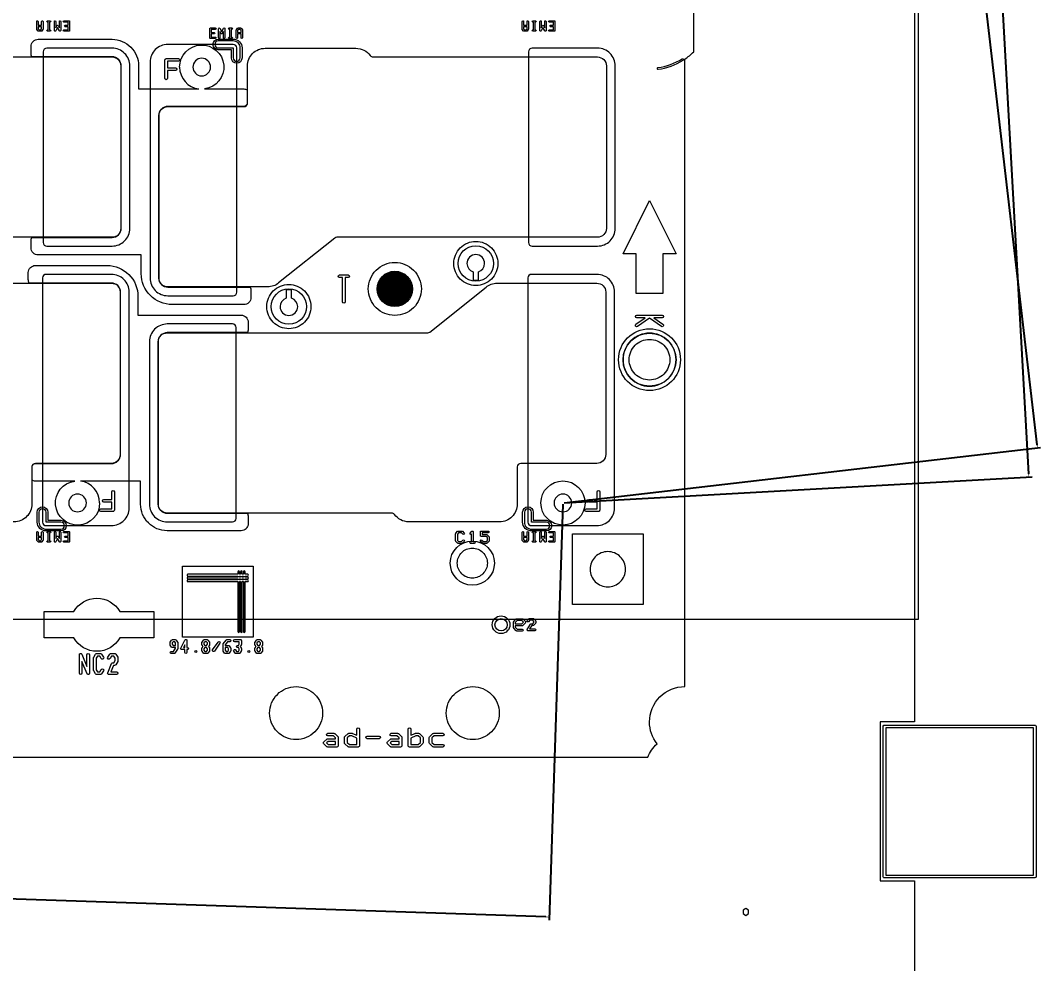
# Model space of a CAD drawing. Extents: x 2541 to 3941, y 2348 to 3338.
# Drawn here: x 2926.9 to 2984.6, y 2708.3 to 2761.7 of the extents above; entities that cross this region are included whole.
import ezdxf

# ---------------------------------------------------------------- set-up
doc = ezdxf.new("R2010")
doc.units = 0
doc.layers.get('0').update_dxf_attribs({"lineweight": 0})
doc.layers.get('Defpoints').update_dxf_attribs({"lineweight": 0})
doc.layers.add('EMI-T', color=6, linetype='Continuous', lineweight=0)
doc.layers.add('尺寸線', color=3, linetype='Continuous', lineweight=0)
doc.layers.add('t_layer0', color=1, linetype='Continuous')
doc.styles.get("Standard").update_dxf_attribs({"font": 'simplex.shx', "height": 2.7})
doc.dimstyles.get("Standard").update_dxf_attribs({"dimtxt": 6, "dimasz": 0.18, "dimexe": 0.18, "dimexo": 0.0625, "dimgap": 0.09, "dimtad": 0, "dimtih": 1, "dimtoh": 1, "dimdec": 4, "dimzin": 0, "dimdsep": 46, "dimtxsty": 'Standard', "dimcen": 0.09, "dimadec": 0, "dimazin": 0, "dimtfac": 1, "dimtdec": 4, "dimtofl": 0, "dimtmove": 0, "dimatfit": 3, "dimfxl": 0, "dimtolj": 1, "dimtzin": 0, "dimarcsym": 0})

# ---------------------------------------------------------------- blocks, each defined once
blk = doc.blocks.new('PAD_R1')
at = {"const_width": 0.5}
blk.add_lwpolyline([(0.25, 0, 1), (-0.25, 0, 1)], format="xyb", close=True, dxfattribs=at)
blk = doc.blocks.new('*D30')
at = {"layer": 'Defpoints', "color": 0, "linetype": 'Continuous'}
for p in [(2712.612, 2742.594), (2957.619, 2734.405), (2956.836, 2710.973)]:
    blk.add_point(p, dxfattribs=at)
at = {"layer": '尺寸線', "color": 0, "linetype": 'Continuous', "lineweight": -2}
for p, q in [((2712.609, 2742.531), (2711.822, 2718.982)), ((2957.617, 2734.343), (2956.83, 2710.793)), ((2712.008, 2719.156), (2825.242, 2715.371)), ((2956.656, 2710.979), (2843.422, 2714.764))]:
    blk.add_line(p, q, dxfattribs=at)
at = {"layer": '尺寸線', "color": 0, "linetype": 'Continuous'}
for points in [[(2712.009, 2719.186), (2712.007, 2719.126), (2711.828, 2719.162)], [(2956.655, 2710.949), (2956.657, 2711.009), (2956.836, 2710.973)]]:
    blk.add_solid(points, dxfattribs=at)
at = {"layer": '尺寸線', "color": 0, "linetype": 'Continuous', "insert": (2834.332, 2715.067), "char_height": 2.7, "attachment_point": 5}
blk.add_mtext('\\A1;245.1443', dxfattribs=at)
blk = doc.blocks.new('*D33')
at = {"layer": 'Defpoints', "color": 0, "linetype": 'Continuous'}
for p in [(2937.174, 2910.624), (2984.47, 2737.52), (2957.619, 2734.405)]:
    blk.add_point(p, dxfattribs=at)
at = {"layer": '尺寸線', "color": 0, "linetype": 'Continuous', "lineweight": -2}
for p, q in [((2937.236, 2910.631), (2964.204, 2913.76)), ((2964.046, 2913.56), (2974.08, 2827.07)), ((2984.449, 2737.699), (2974.414, 2824.19)), ((2957.681, 2734.412), (2984.649, 2737.541))]:
    blk.add_line(p, q, dxfattribs=at)
at = {"layer": '尺寸線', "color": 0, "linetype": 'Continuous'}
for points in [[(2964.076, 2913.564), (2964.016, 2913.557), (2964.025, 2913.739)], [(2984.419, 2737.696), (2984.479, 2737.703), (2984.47, 2737.52)]]:
    blk.add_solid(points, dxfattribs=at)
at = {"layer": '尺寸線', "color": 0, "linetype": 'Continuous', "insert": (2974.247, 2825.63), "char_height": 2.7, "attachment_point": 5}
blk.add_mtext('\\A1;177.4007', dxfattribs=at)
blk = doc.blocks.new('*D36')
at = {"layer": 'Defpoints', "color": 0, "linetype": 'Continuous'}
for p in [(2937.174, 3100.624), (2983.985, 2735.877), (2957.619, 2734.405)]:
    blk.add_point(p, dxfattribs=at)
at = {"layer": '尺寸線', "color": 0, "linetype": 'Continuous', "lineweight": -2}
for p, q in [((2937.237, 3100.627), (2963.72, 3102.106)), ((2963.55, 3101.916), (2973.682, 2920.426)), ((2983.975, 2736.057), (2973.843, 2917.546)), ((2957.681, 2734.409), (2984.164, 2735.887))]:
    blk.add_line(p, q, dxfattribs=at)
at = {"layer": '尺寸線', "color": 0, "linetype": 'Continuous'}
for points in [[(2963.58, 3101.918), (2963.52, 3101.914), (2963.54, 3102.096)], [(2983.945, 2736.055), (2984.005, 2736.059), (2983.985, 2735.877)]]:
    blk.add_solid(points, dxfattribs=at)
at = {"layer": '尺寸線', "color": 0, "linetype": 'Continuous', "insert": (2973.762, 2918.986), "char_height": 2.7, "attachment_point": 5}
blk.add_mtext('\\A1;366.7889', dxfattribs=at)

msp = doc.modelspace()

# ---------------------------------------------------------------- linework, layer by layer
for p, q in [((2928.51814, 2761.10094), (2928.44861, 2761.10094)), ((2955.98814, 2761.10094), (2955.91861, 2761.10094)), ((2938.8053, 2760.6917), (2938.73577, 2760.6917)), ((2961.01672, 2748.5146), (2962.51672, 2751.5146)), ((2962.51672, 2751.5146), (2964.01672, 2748.5146)), ((2961.74866, 2744.51867), (2962.27059, 2744.87862)), ((2928.51814, 2732.19094), (2928.44861, 2732.19094)), ((2955.98814, 2732.19094), (2955.91861, 2732.19094)), ((2936.22009, 2726.37432), (2936.14133, 2726.22556))]:
    msp.add_line(p, q)
at = {"linetype": 'Continuous'}
for points in [[(2977.51672, 3115.0146), (2977.51672, 2912.7146), (2978.51672, 2912.7146, -1), (2978.51672, 2912.3146), (2977.51672, 2912.3146), (2977.51672, 2722.0146), (2975.56672, 2722.0146), (2975.56672, 2713.0146), (2977.51672, 2713.0146), (2977.51672, 2697.7146), (2978.51672, 2697.7146, -1), (2978.51672, 2697.3146), (2977.51672, 2697.3146), (2977.51672, 2671.0146), (2964.51672, 2671.0146)], [(2710.51672, 2769.52127), (2710.51672, 2724.0146, -0.414214), (2712.51672, 2722.0146, -0.169418), (2712.08276, 2720.7706, -0.117594), (2712.62077, 2720.0146), (2834.01672, 2720.0146), (2834.01672, 2727.4146), (2841.01672, 2727.4146), (2841.01672, 2720.0146), (2962.41267, 2720.0146, -0.117594), (2962.95069, 2720.7706, -0.169419), (2962.51672, 2722.0146, -0.414214), (2964.51672, 2724.0146), (2964.51672, 2759.52729, 0.044792), (2965.01672, 2759.93118), (2965.01672, 2764.98695, -0.207733), (2964.97961, 2765.00139, 0.10603), (2963.74324, 2765.79265, -1), (2963.77828, 2765.88631, -0.057817), (2964.51672, 2765.50792)], [(2927.83907, 2761.22704), (2927.83907, 2761.39922), (2927.83907, 2761.6575, -1), (2927.91907, 2761.6575), (2927.91907, 2761.43922), (2928.11722, 2761.43922), (2928.11722, 2761.6575, -1), (2928.19722, 2761.6575), (2928.19722, 2761.39922)], [(2928.44861, 2761.10094, -1), (2928.44861, 2761.18094), (2928.47814, 2761.18094), (2928.47814, 2761.6175), (2928.44861, 2761.6175, -1), (2928.44861, 2761.6975), (2928.51814, 2761.6975), (2928.58768, 2761.6975, -1), (2928.58768, 2761.6175), (2928.55814, 2761.6175), (2928.55814, 2761.18094), (2928.58768, 2761.18094, -1), (2928.58768, 2761.10094), (2928.51814, 2761.10094)], [(2928.83907, 2761.14129), (2928.83907, 2761.6575, -1), (2928.91907, 2761.6575), (2928.91907, 2761.2996)], [(2928.91907, 2761.2996), (2928.98292, 2761.41819, -0.597324), (2929.05336, 2761.41819), (2929.11722, 2761.2996)], [(2929.11722, 2761.2996), (2929.11722, 2761.6575, -1), (2929.19722, 2761.6575), (2929.19722, 2761.14129, -0.782664), (2929.122, 2761.12198), (2929.01814, 2761.31485)], [(2929.37907, 2761.10094, -1), (2929.37907, 2761.18094), (2929.61722, 2761.18094), (2929.61722, 2761.35922), (2929.44861, 2761.35922, -1), (2929.44861, 2761.43922), (2929.61722, 2761.43922), (2929.61722, 2761.6175), (2929.37907, 2761.6175, -1), (2929.37907, 2761.6975), (2929.65722, 2761.6975, -0.414265), (2929.69722, 2761.6575), (2929.69722, 2761.39922)], [(2955.30907, 2761.22704), (2955.30907, 2761.39922), (2955.30907, 2761.6575, -1), (2955.38907, 2761.6575), (2955.38907, 2761.43922), (2955.58722, 2761.43922), (2955.58722, 2761.6575, -1), (2955.66722, 2761.6575), (2955.66722, 2761.39922)], [(2955.91861, 2761.10094, -1), (2955.91861, 2761.18094), (2955.94814, 2761.18094), (2955.94814, 2761.6175), (2955.91861, 2761.6175, -1), (2955.91861, 2761.6975), (2955.98814, 2761.6975), (2956.05768, 2761.6975, -1), (2956.05768, 2761.6175), (2956.02814, 2761.6175), (2956.02814, 2761.18094), (2956.05768, 2761.18094, -1), (2956.05768, 2761.10094), (2955.98814, 2761.10094)], [(2956.30907, 2761.14129), (2956.30907, 2761.6575, -1), (2956.38907, 2761.6575), (2956.38907, 2761.2996)], [(2956.38907, 2761.2996), (2956.45292, 2761.41819, -0.597324), (2956.52336, 2761.41819), (2956.58722, 2761.2996)], [(2956.58722, 2761.2996), (2956.58722, 2761.6575, -1), (2956.66722, 2761.6575), (2956.66722, 2761.14129, -0.782664), (2956.592, 2761.12198), (2956.48814, 2761.31485)], [(2956.84907, 2761.10094, -1), (2956.84907, 2761.18094), (2957.08722, 2761.18094), (2957.08722, 2761.35922), (2956.91861, 2761.35922, -1), (2956.91861, 2761.43922), (2957.08722, 2761.43922), (2957.08722, 2761.6175), (2956.84907, 2761.6175, -1), (2956.84907, 2761.6975), (2957.12722, 2761.6975, -0.414265), (2957.16722, 2761.6575), (2957.16722, 2761.39922)], [(2928.19722, 2761.39922), (2928.19722, 2761.22704, -0.173189), (2928.18818, 2761.20172), (2928.11895, 2761.116, -0.228301), (2928.08768, 2761.10094), (2927.94861, 2761.10094, -0.228253), (2927.91734, 2761.116), (2927.84811, 2761.20172, -0.173127), (2927.83907, 2761.22704)], [(2929.01814, 2761.31485), (2928.91429, 2761.12198, -0.782665), (2928.83907, 2761.14129)], [(2929.69722, 2761.39922), (2929.69722, 2761.14094, -0.414265), (2929.65722, 2761.10094), (2929.37907, 2761.10094)], [(2938.12623, 2760.7317), (2938.12623, 2761.24791, -0.782664), (2938.20145, 2761.26722), (2938.3053, 2761.07435)], [(2938.20623, 2761.08959), (2938.20623, 2760.7317, -1), (2938.12623, 2760.7317)], [(2938.40438, 2761.08959), (2938.34052, 2760.97101, -0.597324), (2938.27008, 2760.97101), (2938.20623, 2761.08959)], [(2938.3053, 2761.07435), (2938.40916, 2761.26722, -0.782665), (2938.48438, 2761.24791), (2938.48438, 2760.7317, -1), (2938.40438, 2760.7317), (2938.40438, 2761.08959)], [(2938.73577, 2760.6917, -1), (2938.73577, 2760.7717), (2938.7653, 2760.7717), (2938.7653, 2761.20825), (2938.73577, 2761.20825, -1), (2938.73577, 2761.28825), (2938.8053, 2761.28825), (2938.87484, 2761.28825, -1), (2938.87484, 2761.20825), (2938.8453, 2761.20825), (2938.8453, 2760.7717), (2938.87484, 2760.7717, -1), (2938.87484, 2760.6917), (2938.8053, 2760.6917)], [(2939.12623, 2760.7317), (2939.12623, 2760.98997), (2939.12623, 2761.16216, -0.173189), (2939.13527, 2761.18748), (2939.2045, 2761.2732, -0.228301), (2939.23577, 2761.28825), (2939.37484, 2761.28825, -0.228253), (2939.40611, 2761.2732), (2939.47534, 2761.18748, -0.173127), (2939.48438, 2761.16216), (2939.48438, 2760.98997)], [(2939.48438, 2760.98997), (2939.48438, 2760.7317, -1), (2939.40438, 2760.7317), (2939.40438, 2760.94997), (2939.20623, 2760.94997), (2939.20623, 2760.7317, -1), (2939.12623, 2760.7317)], [(2955.66722, 2761.39922), (2955.66722, 2761.22704, -0.173189), (2955.65818, 2761.20172), (2955.58895, 2761.116, -0.228301), (2955.55768, 2761.10094), (2955.41861, 2761.10094, -0.228253), (2955.38734, 2761.116), (2955.31811, 2761.20172, -0.173127), (2955.30907, 2761.22704)], [(2956.48814, 2761.31485), (2956.38429, 2761.12198, -0.782665), (2956.30907, 2761.14129)], [(2957.16722, 2761.39922), (2957.16722, 2761.14094, -0.414265), (2957.12722, 2761.10094), (2956.84907, 2761.10094)], [(2927.5203, 2748.8446), (2927.5203, 2749.2446, -0.124386), (2927.56831, 2749.4346), (2932.1052, 2749.4346, 0.414365), (2932.61507, 2749.94473), (2932.61507, 2759.1446, 0.414366), (2932.1052, 2759.65473), (2927.56831, 2759.65473, -0.124392), (2927.5203, 2759.84473), (2927.5203, 2760.24473, -0.414218), (2927.9203, 2760.64473), (2932.1052, 2760.64473, -0.414364), (2933.60507, 2759.14409), (2933.60507, 2757.83473), (2937.0103, 2757.83473)], [(2935.92437, 2759.07391, -2.205962), (2937.33845, 2757.83473), (2939.56218, 2757.83473, -0.124388), (2939.75218, 2757.78672), (2939.75218, 2757.03473, -0.414224), (2939.56218, 2756.84473), (2935.2552, 2756.84473, 0.414218), (2934.74508, 2756.3346), (2934.74508, 2747.13472, 0.414217), (2935.2552, 2746.6246), (2939.91418, 2746.6246, -0.124388), (2939.96218, 2746.4346), (2939.96218, 2746.0346, -0.414218), (2939.56218, 2745.6346), (2935.50508, 2745.6346, -0.414215), (2933.75508, 2747.3846), (2933.75508, 2748.4446), (2927.9203, 2748.4446, -0.414218), (2927.5203, 2748.8446)], [(2962.98493, 2759.04606, 0.10603), (2964.36611, 2759.54311, -1), (2964.41895, 2759.45821)], [(2927.36127, 2747.0446), (2927.36127, 2747.4446, -0.414218), (2927.76127, 2747.8446), (2931.81837, 2747.8446, -0.414215), (2933.56837, 2746.0946), (2933.56837, 2745.0346), (2939.40314, 2745.0346, -0.414218), (2939.80314, 2744.6346), (2939.80314, 2744.2346, -0.124388), (2939.75514, 2744.0446), (2935.21825, 2744.0446, 0.414365), (2934.70838, 2743.53447), (2934.70838, 2734.3346, 0.414366), (2935.21825, 2733.82446), (2939.75514, 2733.82446, -0.124388), (2939.80314, 2733.63446), (2939.80314, 2733.23446, -0.414218), (2939.40314, 2732.83446), (2935.21825, 2732.83446, -0.414364), (2933.71838, 2734.3351), (2933.71838, 2735.64447), (2930.31315, 2735.64447)], [(2931.39907, 2734.40528, -2.205962), (2929.985, 2735.64447), (2927.76127, 2735.64447, -0.124386), (2927.57127, 2735.69247), (2927.57127, 2736.44447, -0.414224), (2927.76127, 2736.63447), (2932.06824, 2736.63447, 0.414218), (2932.57837, 2737.14459), (2932.57837, 2746.34447, 0.414217), (2932.06824, 2746.8546), (2927.40927, 2746.8546, -0.124392), (2927.36127, 2747.0446)], [(2962.27059, 2744.87862), (2961.79124, 2744.87862, -1), (2961.79124, 2745.02862), (2963.23164, 2745.02862, -1), (2963.23164, 2744.87862), (2962.75229, 2744.87862)], [(2962.75229, 2744.87862), (2963.27422, 2744.51867, -1), (2963.18906, 2744.39519), (2962.51144, 2744.86251), (2961.83382, 2744.39519, -1), (2961.74866, 2744.51867)], [(2931.46075, 2733.9258, -1), (2931.46075, 2734.0758), (2932.08112, 2734.0758), (2932.08112, 2734.44732), (2931.6346, 2734.44732, -1), (2931.6346, 2734.59732), (2932.08112, 2734.59732), (2932.08112, 2735.04385, -1), (2932.23112, 2735.04385), (2932.23112, 2734.52232)], [(2958.93075, 2733.9258, -1), (2958.93075, 2734.0758), (2959.55112, 2734.0758), (2959.55112, 2734.44732), (2959.1046, 2734.44732, -1), (2959.1046, 2734.59732), (2959.55112, 2734.59732), (2959.55112, 2735.04385, -1), (2959.70112, 2735.04385), (2959.70112, 2734.52232)], [(2932.23112, 2734.52232), (2932.23112, 2734.0008, -0.414241), (2932.15612, 2733.9258), (2931.46075, 2733.9258)], [(2959.70112, 2734.52232), (2959.70112, 2734.0008, -0.414241), (2959.62612, 2733.9258), (2958.93075, 2733.9258)], [(2927.83907, 2732.31704), (2927.83907, 2732.48922), (2927.83907, 2732.7475, -1), (2927.91907, 2732.7475), (2927.91907, 2732.52922), (2928.11722, 2732.52922), (2928.11722, 2732.7475, -1), (2928.19722, 2732.7475), (2928.19722, 2732.48922)], [(2928.44861, 2732.19094, -1), (2928.44861, 2732.27094), (2928.47814, 2732.27094), (2928.47814, 2732.7075), (2928.44861, 2732.7075, -1), (2928.44861, 2732.7875), (2928.51814, 2732.7875), (2928.58768, 2732.7875, -1), (2928.58768, 2732.7075), (2928.55814, 2732.7075), (2928.55814, 2732.27094), (2928.58768, 2732.27094, -1), (2928.58768, 2732.19094), (2928.51814, 2732.19094)], [(2928.83907, 2732.23129), (2928.83907, 2732.7475, -1), (2928.91907, 2732.7475), (2928.91907, 2732.3896)], [(2929.11722, 2732.3896), (2929.11722, 2732.7475, -1), (2929.19722, 2732.7475), (2929.19722, 2732.23129, -0.782664), (2929.122, 2732.21198), (2929.01814, 2732.40485)], [(2929.37907, 2732.19094, -1), (2929.37907, 2732.27094), (2929.61722, 2732.27094), (2929.61722, 2732.44922), (2929.44861, 2732.44922, -1), (2929.44861, 2732.52922), (2929.61722, 2732.52922), (2929.61722, 2732.7075), (2929.37907, 2732.7075, -1), (2929.37907, 2732.7875), (2929.65722, 2732.7875, -0.414265), (2929.69722, 2732.7475), (2929.69722, 2732.48922)], [(2952.44433, 2732.64546), (2952.43035, 2732.63148, -1), (2952.35964, 2732.70219)], [(2952.49433, 2732.12015), (2952.39499, 2732.12015, -1), (2952.39499, 2732.22015), (2952.44433, 2732.22015), (2952.44433, 2732.64546)], [(2952.35964, 2732.70219), (2952.45882, 2732.80137, -0.669786), (2952.54433, 2732.76617), (2952.54433, 2732.22015), (2952.59367, 2732.22015, -1), (2952.59367, 2732.12015), (2952.49433, 2732.12015)], [(2955.30907, 2732.31704), (2955.30907, 2732.48922), (2955.30907, 2732.7475, -1), (2955.38907, 2732.7475), (2955.38907, 2732.52922), (2955.58722, 2732.52922), (2955.58722, 2732.7475, -1), (2955.66722, 2732.7475), (2955.66722, 2732.48922)], [(2955.91861, 2732.19094, -1), (2955.91861, 2732.27094), (2955.94814, 2732.27094), (2955.94814, 2732.7075), (2955.91861, 2732.7075, -1), (2955.91861, 2732.7875), (2955.98814, 2732.7875), (2956.05768, 2732.7875, -1), (2956.05768, 2732.7075), (2956.02814, 2732.7075), (2956.02814, 2732.27094), (2956.05768, 2732.27094, -1), (2956.05768, 2732.19094), (2955.98814, 2732.19094)], [(2956.30907, 2732.23129), (2956.30907, 2732.7475, -1), (2956.38907, 2732.7475), (2956.38907, 2732.3896)], [(2956.58722, 2732.3896), (2956.58722, 2732.7475, -1), (2956.66722, 2732.7475), (2956.66722, 2732.23129, -0.782664), (2956.592, 2732.21198), (2956.48814, 2732.40485)], [(2956.84907, 2732.19094, -1), (2956.84907, 2732.27094), (2957.08722, 2732.27094), (2957.08722, 2732.44922), (2956.91861, 2732.44922, -1), (2956.91861, 2732.52922), (2957.08722, 2732.52922), (2957.08722, 2732.7075), (2956.84907, 2732.7075, -1), (2956.84907, 2732.7875), (2957.12722, 2732.7875, -0.414265), (2957.16722, 2732.7475), (2957.16722, 2732.48922)], [(2928.19722, 2732.48922), (2928.19722, 2732.31704, -0.173189), (2928.18818, 2732.29172), (2928.11895, 2732.206, -0.228301), (2928.08768, 2732.19094), (2927.94861, 2732.19094, -0.228253), (2927.91734, 2732.206), (2927.84811, 2732.29172, -0.173127), (2927.83907, 2732.31704)], [(2929.01814, 2732.40485), (2928.91429, 2732.21198, -0.782665), (2928.83907, 2732.23129)], [(2928.91907, 2732.3896), (2928.98292, 2732.50819, -0.597324), (2929.05336, 2732.50819), (2929.11722, 2732.3896)], [(2929.69722, 2732.48922), (2929.69722, 2732.23094, -0.414265), (2929.65722, 2732.19094), (2929.37907, 2732.19094)], [(2955.66722, 2732.48922), (2955.66722, 2732.31704, -0.173189), (2955.65818, 2732.29172), (2955.58895, 2732.206, -0.228301), (2955.55768, 2732.19094), (2955.41861, 2732.19094, -0.228253), (2955.38734, 2732.206), (2955.31811, 2732.29172, -0.173127), (2955.30907, 2732.31704)], [(2956.48814, 2732.40485), (2956.38429, 2732.21198, -0.782665), (2956.30907, 2732.23129)], [(2956.38907, 2732.3896), (2956.45292, 2732.50819, -0.597324), (2956.52336, 2732.50819), (2956.58722, 2732.3896)], [(2957.16722, 2732.48922), (2957.16722, 2732.23094, -0.414265), (2957.12722, 2732.19094), (2956.84907, 2732.19094)], [(2955.58651, 2727.25361), (2955.78514, 2727.55155, -0.251022), (2955.82676, 2727.57385), (2955.90539, 2727.57385), (2955.97544, 2727.6439), (2955.97544, 2727.70181), (2955.90539, 2727.77186), (2955.74814, 2727.77186), (2955.66344, 2727.68717, -1), (2955.59273, 2727.75788), (2955.69192, 2727.85706, -0.200121), (2955.72743, 2727.87186), (2955.9261, 2727.87186, -0.200121), (2955.96161, 2727.85706), (2956.06064, 2727.75803, -0.200121), (2956.07544, 2727.72252), (2956.07544, 2727.62319, -0.200121), (2956.06064, 2727.58768), (2955.96161, 2727.48865, -0.200121), (2955.9261, 2727.47385), (2955.85352, 2727.47385), (2955.72151, 2727.27584)], [(2955.72151, 2727.27584), (2956.02544, 2727.27584, -1), (2956.02544, 2727.17584), (2955.62809, 2727.17584, -0.599326), (2955.58651, 2727.25361)], [(2935.38168, 2726.39073), (2935.38168, 2726.50331, -0.156474), (2935.39287, 2726.5382), (2935.47193, 2726.65021, -0.245285), (2935.52115, 2726.67589), (2935.68009, 2726.67589, -0.245298), (2935.72931, 2726.65021), (2935.80837, 2726.5382, -0.156461), (2935.81956, 2726.50331), (2935.81956, 2726.27815)], [(2935.81956, 2726.27815), (2935.81956, 2726.16556, -0.156474), (2935.80837, 2726.13067), (2935.64984, 2725.90609, -0.245285), (2935.60062, 2725.8804), (2935.44168, 2725.8804, -1), (2935.44168, 2726.0004), (2935.56953, 2726.0004), (2935.69956, 2726.18461), (2935.69956, 2726.21815), (2935.52115, 2726.21815, -0.245298), (2935.47193, 2726.24383), (2935.39287, 2726.35584, -0.156461), (2935.38168, 2726.39073)], [(2930.24932, 2724.77062), (2930.24932, 2725.81367, -0.822081), (2930.39371, 2725.84214), (2930.67979, 2725.14895)], [(2930.67979, 2725.14895), (2930.67979, 2725.81367, -1), (2930.82979, 2725.81367), (2930.82979, 2724.77062, -0.822081), (2930.6854, 2724.74215), (2930.39932, 2725.43534)], [(2931.85505, 2724.79937), (2932.07017, 2725.32062, -0.304277), (2932.13956, 2725.36715), (2932.20539, 2725.36715), (2932.27979, 2725.48733), (2932.27979, 2725.61849), (2932.20539, 2725.73867), (2932.07372, 2725.73867), (2931.98809, 2725.60035, -1), (2931.86055, 2725.67931), (2931.96817, 2725.85315, -0.260808), (2932.03223, 2725.88867), (2932.24688, 2725.88867, -0.260808), (2932.31094, 2725.85315), (2932.41856, 2725.67931, -0.140528), (2932.42979, 2725.63954), (2932.42979, 2725.46628, -0.140528), (2932.41856, 2725.42651), (2932.31094, 2725.25267, -0.260808), (2932.24688, 2725.21715), (2932.18974, 2725.21715), (2932.03641, 2724.84562)], [(2930.39932, 2725.43534), (2930.39932, 2724.77062, -1), (2930.24932, 2724.77062)], [(2932.03641, 2724.84562), (2932.35479, 2724.84562, -1), (2932.35479, 2724.69562), (2931.92432, 2724.69562, -0.534761), (2931.85505, 2724.79937)], [(2945.95119, 2721.25637), (2945.95119, 2721.61198, -1), (2946.10119, 2721.61198), (2946.10119, 2720.66827, -0.414241), (2946.02619, 2720.59327), (2945.50467, 2720.59327, -0.187191), (2945.45409, 2720.61289), (2945.28076, 2720.76971, -0.213178), (2945.25582, 2720.82555)], [(2948.85582, 2720.66827), (2948.85582, 2721.61198, -1), (2949.00582, 2721.61198), (2949.00582, 2721.25637)], [(2944.08051, 2720.76994, -0.443818), (2944.08051, 2720.88117), (2944.25409, 2721.03822, -0.187203), (2944.30467, 2721.05784), (2944.75119, 2721.05784), (2944.75119, 2721.10684), (2944.62345, 2721.22241), (2944.30467, 2721.22241, -1), (2944.30467, 2721.37241), (2944.65235, 2721.37241, -0.187191), (2944.70292, 2721.35279), (2944.87625, 2721.19597, -0.213178), (2944.90119, 2721.14012), (2944.90119, 2720.98284)], [(2945.25582, 2720.82555), (2945.25582, 2721.14012, -0.213189), (2945.28076, 2721.19597), (2945.45409, 2721.35279, -0.187203), (2945.50467, 2721.37241), (2945.67851, 2721.37241, -0.107692), (2945.70969, 2721.36562), (2945.95119, 2721.25637)], [(2947.68051, 2720.76994, -0.443818), (2947.68051, 2720.88117), (2947.85409, 2721.03822, -0.187203), (2947.90467, 2721.05784), (2948.35119, 2721.05784), (2948.35119, 2721.10684), (2948.22345, 2721.22241), (2947.90467, 2721.22241, -1), (2947.90467, 2721.37241), (2948.25235, 2721.37241, -0.187191), (2948.30292, 2721.35279), (2948.47625, 2721.19597, -0.213178), (2948.50119, 2721.14012), (2948.50119, 2720.98284)], [(2949.00582, 2721.25637), (2949.24733, 2721.36562, -0.107672), (2949.27851, 2721.37241), (2949.45235, 2721.37241, -0.187191), (2949.50292, 2721.35279), (2949.67625, 2721.19597, -0.213178), (2949.70119, 2721.14012), (2949.70119, 2720.82555, -0.213189), (2949.67625, 2720.76971), (2949.50292, 2720.61289, -0.187203), (2949.45235, 2720.59327), (2948.93082, 2720.59327, -0.414241), (2948.85582, 2720.66827)], [(2944.90119, 2720.98284), (2944.90119, 2720.66827, -0.414241), (2944.82619, 2720.59327), (2944.30467, 2720.59327, -0.187191), (2944.25409, 2720.61289), (2944.08051, 2720.76994)], [(2948.50119, 2720.98284), (2948.50119, 2720.66827, -0.414241), (2948.42619, 2720.59327), (2947.90467, 2720.59327, -0.187191), (2947.85409, 2720.61289), (2947.68051, 2720.76994)]]:
    msp.add_lwpolyline(points, format="xyb", dxfattribs=at)
for points in [[(2927.91907, 2761.24117), (2927.96772, 2761.18094), (2928.06857, 2761.18094), (2928.11722, 2761.24117), (2928.11722, 2761.35922), (2927.91907, 2761.35922)], [(2939.20623, 2761.02997), (2939.40438, 2761.02997), (2939.40438, 2761.14802), (2939.35573, 2761.20825), (2939.25488, 2761.20825), (2939.20623, 2761.14802)], [(2955.38907, 2761.24117), (2955.43772, 2761.18094), (2955.53857, 2761.18094), (2955.58722, 2761.24117), (2955.58722, 2761.35922), (2955.38907, 2761.35922)], [(2958.1567, 2728.65321), (2958.1567, 2732.65321), (2962.1567, 2732.65321), (2962.1567, 2728.65321)], [(2927.91907, 2732.33117), (2927.96772, 2732.27094), (2928.06857, 2732.27094), (2928.11722, 2732.33117), (2928.11722, 2732.44922), (2927.91907, 2732.44922)], [(2955.38907, 2732.33117), (2955.43772, 2732.27094), (2955.53857, 2732.27094), (2955.58722, 2732.33117), (2955.58722, 2732.44922), (2955.38907, 2732.44922)], [(2936.08168, 2726.8204), (2936.08168, 2730.8204), (2940.08168, 2730.8204), (2940.08168, 2726.8204)], [(2939.31227, 2730.20919), (2939.31227, 2730.273), (2939.37608, 2730.273), (2939.37608, 2730.20919)], [(2939.47087, 2730.20919), (2939.47087, 2730.273), (2939.53468, 2730.273), (2939.53468, 2730.20919)], [(2939.31227, 2730.05059), (2939.31227, 2730.1144), (2939.37608, 2730.1144), (2939.37608, 2730.05059)], [(2939.47087, 2730.05059), (2939.47087, 2730.1144), (2939.53468, 2730.1144), (2939.53468, 2730.05059)], [(2954.9153, 2727.55697), (2955.29161, 2727.55697), (2955.39062, 2727.65597), (2955.29161, 2727.75498), (2955.03502, 2727.75498), (2954.9153, 2727.63526)], [(2935.50168, 2726.40977), (2935.55224, 2726.33815), (2935.69956, 2726.33815), (2935.69956, 2726.48427), (2935.649, 2726.55589), (2935.55224, 2726.55589), (2935.50168, 2726.48427)], [(2937.30168, 2726.40977), (2937.35224, 2726.33815), (2937.449, 2726.33815), (2937.49956, 2726.40977), (2937.49956, 2726.48427), (2937.449, 2726.55589), (2937.35224, 2726.55589), (2937.30168, 2726.48427)], [(2940.30168, 2726.40977), (2940.35224, 2726.33815), (2940.449, 2726.33815), (2940.49956, 2726.40977), (2940.49956, 2726.48427), (2940.449, 2726.55589), (2940.35224, 2726.55589), (2940.30168, 2726.48427)], [(2937.30168, 2726.07202), (2937.35224, 2726.0004), (2937.449, 2726.0004), (2937.49956, 2726.07202), (2937.49956, 2726.14652), (2937.449, 2726.21815), (2937.35224, 2726.21815), (2937.30168, 2726.14652)], [(2938.50168, 2726.07202), (2938.55224, 2726.0004), (2938.649, 2726.0004), (2938.69956, 2726.07202), (2938.69956, 2726.14652), (2938.649, 2726.21815), (2938.50168, 2726.21815)], [(2940.30168, 2726.07202), (2940.35224, 2726.0004), (2940.449, 2726.0004), (2940.49956, 2726.07202), (2940.49956, 2726.14652), (2940.449, 2726.21815), (2940.35224, 2726.21815), (2940.30168, 2726.14652)], [(2975.89292, 2713.3408), (2984.24052, 2713.3408), (2984.24052, 2721.6884), (2975.89292, 2721.6884)], [(2945.40582, 2720.85884), (2945.53356, 2720.74327), (2945.95119, 2720.74327), (2945.95119, 2721.09174), (2945.66233, 2721.22241), (2945.53356, 2721.22241), (2945.40582, 2721.10684)], [(2949.00582, 2720.74327), (2949.42345, 2720.74327), (2949.55119, 2720.85884), (2949.55119, 2721.10684), (2949.42345, 2721.22241), (2949.29468, 2721.22241), (2949.00582, 2721.09174)], [(2944.24261, 2720.82555), (2944.33356, 2720.74327), (2944.75119, 2720.74327), (2944.75119, 2720.90784), (2944.33356, 2720.90784)], [(2947.84261, 2720.82555), (2947.93356, 2720.74327), (2948.35119, 2720.74327), (2948.35119, 2720.90784), (2947.93356, 2720.90784)], [(2967.81622, 2711.1646), (2967.96672, 2711.0646), (2968.11722, 2711.1646), (2968.11722, 2711.3646), (2967.96672, 2711.4646), (2967.81622, 2711.3646)]]:
    msp.add_lwpolyline(points, close=True, dxfattribs=at)
for points in [[(2937.62623, 2760.7317), (2937.62623, 2760.98997), (2937.62623, 2761.24825, -0.414265), (2937.66623, 2761.28825), (2937.94438, 2761.28825, -1), (2937.94438, 2761.20825), (2937.70623, 2761.20825), (2937.70623, 2761.02997), (2937.87484, 2761.02997, -1), (2937.87484, 2760.94997), (2937.70623, 2760.94997), (2937.70623, 2760.7717), (2937.94438, 2760.7717, -1), (2937.94438, 2760.6917), (2937.66623, 2760.6917, -0.414265)], [(2938.11244, 2760.05531, -1), (2938.11244, 2760.65531), (2938.95715, 2760.65531, -0.414217), (2939.45715, 2760.15531), (2939.45715, 2759.59231, -1), (2938.85715, 2759.59231), (2938.85715, 2760.05531)], [(2938.11244, 2760.15531), (2938.95715, 2760.15531), (2938.95715, 2759.60124, 1), (2939.35715, 2759.60124), (2939.35715, 2760.15531, 0.414218), (2938.95715, 2760.55531), (2938.11244, 2760.55531, 1)], [(2907.28508, 2747.13472), (2907.28508, 2756.3346, -0.414219), (2907.7852, 2756.83473), (2912.09218, 2756.83473, 0.414223), (2912.29218, 2757.03473), (2912.29218, 2759.13952, -0.414215), (2913.29218, 2760.13952), (2918.42907, 2760.13952, -0.24029), (2919.23871, 2759.72692, 0.240069), (2919.40015, 2759.64473), (2932.1052, 2759.64473, -0.414366), (2932.60507, 2759.1446), (2932.60507, 2749.94472, -0.414365), (2932.1052, 2749.4446), (2917.35567, 2749.4446, 0.170771), (2917.23046, 2749.40056), (2914.05951, 2746.85481, -0.170765), (2913.43341, 2746.6346), (2907.7852, 2746.6346, -0.414218)], [(2934.75508, 2747.13472), (2934.75508, 2756.3346, -0.414219), (2935.2552, 2756.83473), (2939.56218, 2756.83473, 0.414223), (2939.76218, 2757.03473), (2939.76218, 2759.13952, -0.414215), (2940.76218, 2760.13952), (2945.89907, 2760.13952, -0.24029), (2946.70871, 2759.72692, 0.240069), (2946.87015, 2759.64473), (2959.5752, 2759.64473, -0.414366), (2960.07507, 2759.1446), (2960.07507, 2749.94472, -0.414365), (2959.5752, 2749.4446), (2944.82567, 2749.4446, 0.170771), (2944.70046, 2749.40056), (2941.52951, 2746.85481, -0.170765), (2940.90341, 2746.6346), (2935.2552, 2746.6346, -0.414218)], [(2935.09233, 2758.43535), (2935.09233, 2758.95687), (2935.09233, 2759.4784, -0.414241), (2935.16733, 2759.5534), (2935.86269, 2759.5534, -1), (2935.86269, 2759.4034), (2935.24233, 2759.4034), (2935.24233, 2759.03187), (2935.68885, 2759.03187, -1), (2935.68885, 2758.88187), (2935.24233, 2758.88187), (2935.24233, 2758.43535, -1)], [(2936.67437, 2759.07391, 0.414217), (2937.17437, 2758.57391, 0.414217), (2937.67437, 2759.07391, 0.414217), (2937.17437, 2759.57391, 0.414217)], [(2951.43699, 2747.96071, -0.414215), (2952.68699, 2749.21071, -0.414215), (2953.93699, 2747.96071, -0.414215), (2952.68699, 2746.71071, -0.414215)], [(2952.18699, 2747.96071, 0.327542), (2952.53699, 2747.48374), (2952.53699, 2747.00957), (2952.83699, 2747.00957), (2952.83699, 2747.48374, 0.327544), (2953.18699, 2747.96071, 0.414217), (2952.68699, 2748.46071, 0.414217)], [(2946.60371, 2746.51792, -0.414215), (2948.10371, 2748.01792, -0.414215), (2949.60371, 2746.51792, -0.414215), (2948.10371, 2745.01792, -0.414215)], [(2944.96468, 2747.15783, -1), (2944.96468, 2747.30783), (2945.21303, 2747.30783), (2945.46137, 2747.30783, -1), (2945.46137, 2747.15783), (2945.28803, 2747.15783), (2945.28803, 2745.79244, -1), (2945.13803, 2745.79244), (2945.13803, 2747.15783)], [(2907.24838, 2734.33459), (2907.24838, 2743.53447, -0.414365), (2907.74825, 2744.0346), (2922.49778, 2744.0346, 0.170771), (2922.62299, 2744.07863), (2925.79394, 2746.62438, -0.170765), (2926.42004, 2746.8446), (2932.06824, 2746.8446, -0.414218), (2932.56837, 2746.34447), (2932.56837, 2737.14459, -0.414219), (2932.06824, 2736.64447), (2927.76127, 2736.64447, 0.414223), (2927.56127, 2736.44447), (2927.56127, 2734.33967, -0.414215), (2926.56127, 2733.33967), (2921.42437, 2733.33967, -0.24029), (2920.61474, 2733.75227, 0.240069), (2920.4533, 2733.83446), (2907.74825, 2733.83446, -0.414366)], [(2934.71838, 2734.33459), (2934.71838, 2743.53447, -0.414365), (2935.21825, 2744.0346), (2949.96778, 2744.0346, 0.170771), (2950.09299, 2744.07863), (2953.26394, 2746.62438, -0.170765), (2953.89004, 2746.8446), (2959.53824, 2746.8446, -0.414218), (2960.03837, 2746.34447), (2960.03837, 2737.14459, -0.414219), (2959.53824, 2736.64447), (2955.23127, 2736.64447, 0.414223), (2955.03127, 2736.44447), (2955.03127, 2734.33967, -0.414215), (2954.03127, 2733.33967), (2948.89437, 2733.33967, -0.24029), (2948.08474, 2733.75227, 0.240069), (2947.9233, 2733.83446), (2935.21825, 2733.83446, -0.414366)], [(2940.85646, 2745.51848, -0.414215), (2942.10646, 2746.76848, -0.414215), (2943.35646, 2745.51848, -0.414215), (2942.10646, 2744.26848, -0.414215)], [(2941.60646, 2745.51848, 0.414217), (2942.10646, 2745.01848, 0.414217), (2942.60646, 2745.51848, 0.327542), (2942.25646, 2745.99545), (2942.25646, 2746.46962), (2941.95646, 2746.46962), (2941.95646, 2745.99545, 0.327544)], [(2961.01672, 2742.5146, 0.414215), (2962.51672, 2741.0146, 0.414215), (2964.01672, 2742.5146, 0.414215), (2962.51672, 2744.0146, 0.414215)], [(2961.36672, 2742.5146, -0.414215), (2962.51672, 2743.6646, -0.414215), (2963.66672, 2742.5146, -0.414215), (2962.51672, 2741.3646, -0.414215)], [(2929.64907, 2734.40528, 0.414217), (2930.14907, 2733.90528, 0.414217), (2930.64907, 2734.40528, 0.414217), (2930.14907, 2734.90528, 0.414217)], [(2957.11907, 2734.40528, 0.414217), (2957.61907, 2733.90528, 0.414217), (2958.11907, 2734.40528, 0.414217), (2957.61907, 2734.90528, 0.414217)], [(2927.86629, 2733.32388), (2927.86629, 2733.88689, -1), (2928.46629, 2733.88689), (2928.46629, 2733.42388), (2929.21101, 2733.42388, -1), (2929.21101, 2732.82388), (2928.36629, 2732.82388, -0.414217)], [(2927.96629, 2733.32388, 0.414218), (2928.36629, 2732.92388), (2929.21101, 2732.92388, 1), (2929.21101, 2733.32388), (2928.36629, 2733.32388), (2928.36629, 2733.87796, 1), (2927.96629, 2733.87796)], [(2955.33629, 2733.32388), (2955.33629, 2733.88689, -1), (2955.93629, 2733.88689), (2955.93629, 2733.42388), (2956.68101, 2733.42388, -1), (2956.68101, 2732.82388), (2955.83629, 2732.82388, -0.414217)], [(2955.43629, 2733.32388, 0.414218), (2955.83629, 2732.92388), (2956.68101, 2732.92388, 1), (2956.68101, 2733.32388), (2955.83629, 2733.32388), (2955.83629, 2733.87796, 1), (2955.43629, 2733.87796)], [(2951.54566, 2732.26948), (2951.54566, 2732.66683, -0.200121), (2951.56046, 2732.70234), (2951.65948, 2732.80137, -0.200121), (2951.69499, 2732.81617), (2951.89367, 2732.81617, -0.200121), (2951.92918, 2732.80137), (2952.02836, 2732.70219, -1), (2951.95765, 2732.63148), (2951.87296, 2732.71617), (2951.7157, 2732.71617), (2951.64566, 2732.64612), (2951.64566, 2732.29019), (2951.7157, 2732.22015), (2951.87296, 2732.22015), (2951.95765, 2732.30484, -1), (2952.02836, 2732.23413), (2951.92918, 2732.13495, -0.200121), (2951.89367, 2732.12015), (2951.69499, 2732.12015, -0.200121), (2951.65948, 2732.13495), (2951.56046, 2732.23397, -0.200121)], [(2952.94566, 2732.5675), (2952.94566, 2732.76617, -0.414253), (2952.99566, 2732.81617), (2953.39301, 2732.81617, -1), (2953.39301, 2732.71617), (2953.04566, 2732.71617), (2953.04566, 2732.6175), (2953.29367, 2732.6175, -0.200121), (2953.32918, 2732.6027), (2953.42821, 2732.50367, -0.200121), (2953.44301, 2732.46816), (2953.44301, 2732.26948, -0.200121), (2953.42821, 2732.23397), (2953.32918, 2732.13495, -0.200121), (2953.29367, 2732.12015), (2953.09499, 2732.12015, -0.200121), (2953.05948, 2732.13495), (2952.9603, 2732.23413, -1), (2953.03101, 2732.30484), (2953.1157, 2732.22015), (2953.27296, 2732.22015), (2953.34301, 2732.29019), (2953.34301, 2732.44745), (2953.27296, 2732.5175), (2952.99566, 2732.5175, -0.414253)], [(2951.63908, 2731.0035, -0.414215), (2952.48908, 2731.8535, -0.414215), (2953.33908, 2731.0035, -0.414215), (2952.48908, 2730.1535, -0.414215)], [(2959.1567, 2730.65321, 0.414216), (2960.1567, 2729.65321, 0.414216), (2961.1567, 2730.65321, 0.414216), (2960.1567, 2731.65321, 0.414216)], [(2936.39098, 2729.9558), (2939.21748, 2729.9558), (2939.21748, 2727.12929, 1), (2939.31227, 2727.12929), (2939.31227, 2729.9558), (2939.37608, 2729.9558), (2939.37608, 2727.12929, 1), (2939.47087, 2727.12929), (2939.47087, 2729.9558), (2939.53468, 2729.9558), (2939.53468, 2727.12929, 1), (2939.62947, 2727.12929), (2939.62947, 2729.9558), (2939.77598, 2729.9558, 1), (2939.77598, 2730.05059), (2939.62947, 2730.05059), (2939.62947, 2730.1144), (2939.77598, 2730.1144, 1), (2939.77598, 2730.20919), (2939.62947, 2730.20919), (2939.62947, 2730.273), (2939.77598, 2730.273, 1), (2939.77598, 2730.36779), (2939.62947, 2730.36779), (2939.62947, 2730.5143, 1), (2939.53468, 2730.5143), (2939.53468, 2730.36779), (2939.47087, 2730.36779), (2939.47087, 2730.5143, 1), (2939.37608, 2730.5143), (2939.37608, 2730.36779), (2939.31227, 2730.36779), (2939.31227, 2730.5143, 1), (2939.21748, 2730.5143), (2939.21748, 2730.36779), (2936.39098, 2730.36779, 1), (2936.39098, 2730.273), (2939.21748, 2730.273), (2939.21748, 2730.20919), (2936.39098, 2730.20919, 1), (2936.39098, 2730.1144), (2939.21748, 2730.1144), (2939.21748, 2730.05059), (2936.39098, 2730.05059, 1)], [(2928.26672, 2726.7646), (2928.26672, 2728.2646), (2929.94239, 2728.2646, -0.26795), (2931.24143, 2729.0146, -0.267951), (2932.54046, 2728.2646), (2934.46672, 2728.2646), (2934.46672, 2726.7646), (2932.54046, 2726.7646, -0.26795), (2931.24143, 2726.0146, -0.267951), (2929.94239, 2726.7646)], [(2954.8153, 2727.35796), (2954.8153, 2727.50697), (2954.8153, 2727.65597, -0.200121), (2954.8301, 2727.69148), (2954.9788, 2727.84018, -0.200121), (2955.01431, 2727.85498), (2955.31232, 2727.85498, -0.200121), (2955.34783, 2727.84018), (2955.49668, 2727.69133, -0.414249), (2955.49668, 2727.62062), (2955.34783, 2727.47177, -0.200121), (2955.31232, 2727.45697), (2954.9153, 2727.45697), (2954.9153, 2727.37867), (2955.03502, 2727.25895), (2955.31232, 2727.25895, -1), (2955.31232, 2727.15895), (2955.01431, 2727.15895, -0.200121), (2954.9788, 2727.17375), (2954.8301, 2727.32245, -0.200121)], [(2935.98872, 2726.19376), (2936.227, 2726.64385, -0.782967), (2936.34009, 2726.61589), (2936.34009, 2726.22556), (2936.35956, 2726.22556, -1), (2936.35956, 2726.10556), (2936.34009, 2726.10556), (2936.34009, 2725.9404, -1), (2936.22009, 2725.9404), (2936.22009, 2726.10556), (2936.04168, 2726.10556, -0.565968)], [(2937.18168, 2726.05298), (2937.18168, 2726.16556, -0.156474), (2937.19287, 2726.20045), (2937.24771, 2726.27815), (2937.19287, 2726.35584, -0.156461), (2937.18168, 2726.39073), (2937.18168, 2726.50331, -0.156474), (2937.19287, 2726.5382), (2937.27193, 2726.65021, -0.245285), (2937.32115, 2726.67589), (2937.48009, 2726.67589, -0.245298), (2937.52931, 2726.65021), (2937.60837, 2726.5382, -0.156461), (2937.61956, 2726.50331), (2937.61956, 2726.39073, -0.156474), (2937.60837, 2726.35584), (2937.55353, 2726.27815), (2937.60837, 2726.20045, -0.156461), (2937.61956, 2726.16556), (2937.61956, 2726.05298, -0.156474), (2937.60837, 2726.01809), (2937.52931, 2725.90609, -0.245285), (2937.48009, 2725.8804), (2937.32115, 2725.8804, -0.245298), (2937.27193, 2725.90609), (2937.19287, 2726.01809, -0.156461)], [(2937.79266, 2726.08758), (2938.11054, 2726.53791, -1), (2938.20858, 2726.46871), (2937.8907, 2726.01838, -1)], [(2938.38168, 2726.05298), (2938.38168, 2726.27815), (2938.38168, 2726.39073, -0.156474), (2938.39287, 2726.42562), (2938.5514, 2726.65021, -0.245285), (2938.60062, 2726.67589), (2938.75956, 2726.67589, -1), (2938.75956, 2726.55589), (2938.63171, 2726.55589), (2938.50168, 2726.37169), (2938.50168, 2726.33815), (2938.68009, 2726.33815, -0.245298), (2938.72931, 2726.31246), (2938.80837, 2726.20045, -0.156461), (2938.81956, 2726.16556), (2938.81956, 2726.05298, -0.156474), (2938.80837, 2726.01809), (2938.72931, 2725.90609, -0.245285), (2938.68009, 2725.8804), (2938.52115, 2725.8804, -0.245298), (2938.47193, 2725.90609), (2938.39287, 2726.01809, -0.156461)], [(2938.99266, 2726.01838, -1), (2939.0907, 2726.08758), (2939.15224, 2726.0004), (2939.249, 2726.0004), (2939.29956, 2726.07202), (2939.29956, 2726.14652), (2939.249, 2726.21815), (2939.20062, 2726.21815, -1), (2939.20062, 2726.33815), (2939.249, 2726.33815), (2939.29956, 2726.40977), (2939.29956, 2726.55589), (2939.04168, 2726.55589, -1), (2939.04168, 2726.67589), (2939.35956, 2726.67589, -0.414245), (2939.41956, 2726.61589), (2939.41956, 2726.39073, -0.156474), (2939.40837, 2726.35584), (2939.35353, 2726.27815), (2939.40837, 2726.20045, -0.156461), (2939.41956, 2726.16556), (2939.41956, 2726.05298, -0.156474), (2939.40837, 2726.01809), (2939.32931, 2725.90609, -0.245285), (2939.28009, 2725.8804), (2939.12115, 2725.8804, -0.245298), (2939.07193, 2725.90609)], [(2940.18168, 2726.05298), (2940.18168, 2726.16556, -0.156474), (2940.19287, 2726.20045), (2940.24771, 2726.27815), (2940.19287, 2726.35584, -0.156461), (2940.18168, 2726.39073), (2940.18168, 2726.50331, -0.156474), (2940.19287, 2726.5382), (2940.27193, 2726.65021, -0.245285), (2940.32115, 2726.67589), (2940.48009, 2726.67589, -0.245298), (2940.52931, 2726.65021), (2940.60837, 2726.5382, -0.156461), (2940.61956, 2726.50331), (2940.61956, 2726.39073, -0.156474), (2940.60837, 2726.35584), (2940.55353, 2726.27815), (2940.60837, 2726.20045, -0.156461), (2940.61956, 2726.16556), (2940.61956, 2726.05298, -0.156474), (2940.60837, 2726.01809), (2940.52931, 2725.90609, -0.245285), (2940.48009, 2725.8804), (2940.32115, 2725.8804, -0.245298), (2940.27193, 2725.90609), (2940.19287, 2726.01809, -0.156461)], [(2931.04932, 2724.94476), (2931.04932, 2725.63954, -0.140528), (2931.06055, 2725.67931), (2931.16817, 2725.85315, -0.260808), (2931.23223, 2725.88867), (2931.44688, 2725.88867, -0.260808), (2931.51094, 2725.85315), (2931.61856, 2725.67931, -1), (2931.49102, 2725.60035), (2931.40539, 2725.73867), (2931.27372, 2725.73867), (2931.19932, 2725.61849), (2931.19932, 2724.9658), (2931.27372, 2724.84562), (2931.40539, 2724.84562), (2931.49102, 2724.98394, -1), (2931.61856, 2724.90499), (2931.51094, 2724.73115, -0.260808), (2931.44688, 2724.69562), (2931.23223, 2724.69562, -0.260808), (2931.16817, 2724.73115), (2931.06055, 2724.90499, -0.140528)], [(2941.01672, 2722.5146, -0.414215), (2942.51672, 2724.0146, -0.414215), (2944.01672, 2722.5146, -0.414215), (2942.51672, 2721.0146, -0.414215)], [(2951.01672, 2722.5146, -0.414215), (2952.51672, 2724.0146, -0.414215), (2954.01672, 2722.5146, -0.414215), (2952.51672, 2721.0146, -0.414215)], [(2975.74052, 2713.27205), (2975.74052, 2721.76272, -0.058379), (2975.74258, 2721.78029, -0.35469), (2975.81714, 2721.8408), (2984.3156, 2721.8408, -0.288682), (2984.38432, 2721.79752, -0.120581), (2984.39292, 2721.76235), (2984.39292, 2713.26535, -0.401206), (2984.32013, 2713.18923, -0.037179), (2984.3089, 2713.1884), (2975.81636, 2713.1884, -0.443219)], [(2946.53082, 2721.06512, -1), (2946.53082, 2721.21512), (2947.22619, 2721.21512, -1), (2947.22619, 2721.06512)], [(2950.05582, 2720.82555), (2950.05582, 2721.14012, -0.213189), (2950.08076, 2721.19597), (2950.25409, 2721.35279, -0.187203), (2950.30467, 2721.37241), (2950.82619, 2721.37241, -1), (2950.82619, 2721.22241), (2950.33356, 2721.22241), (2950.20582, 2721.10684), (2950.20582, 2720.85884), (2950.33356, 2720.74327), (2950.82619, 2720.74327, -1), (2950.82619, 2720.59327), (2950.30467, 2720.59327, -0.187191), (2950.25409, 2720.61289), (2950.08076, 2720.76971, -0.213178)]]:
    msp.add_lwpolyline(points, format="xyb", close=True, dxfattribs=at)
for points in [[(2964.01672, 2748.5146), (2963.26672, 2748.5146), (2963.26672, 2746.2646), (2961.76672, 2746.2646), (2961.76672, 2748.5146), (2961.01672, 2748.5146)], [(2936.14133, 2726.22556), (2936.22009, 2726.22556), (2936.22009, 2726.37432)]]:
    msp.add_lwpolyline(points, dxfattribs=at)
for centre, radius in [((2962.51672, 2742.5146), 1.75), ((2957.61907, 2734.40528), 1.25), ((2954.11672, 2727.5146), 0.5), ((2954.11672, 2727.5146), 0.35), ((2936.84035, 2725.99669), 0.06), ((2939.84035, 2725.99669), 0.06)]:
    msp.add_circle(centre, radius)
for centre, radius, start, end in [((2962.51673, 2762.5146), 3.6, 277.687618, 301.897124), ((2937.17437, 2759.07391), 1.25, 179.999999, 262.45759), ((2962.99162, 2758.99651), 0.05, 97.68646, 277.68646), ((2930.14907, 2734.40528), 1.25, 359.999999, 82.45759)]:
    msp.add_arc(centre, radius, start, end)
at = {"layer": 'EMI-T', "linetype": 'Continuous'}
msp.add_lwpolyline([(2707.71672, 2727.8146), (2707.71672, 2917.2146), (2977.71672, 2917.2146), (2977.71672, 2727.8146)], close=True, dxfattribs=at)
for points in [[(2934.25508, 2747.13472, 0.414215), (2935.2552, 2746.1346), (2938.95715, 2746.1346, 0.414223), (2939.15715, 2746.3346), (2939.15715, 2760.15532, 0.414223), (2938.95715, 2760.35532), (2935.2552, 2760.35532, 0.414215), (2934.25508, 2759.35519)], [(2928.20299, 2749.1446, 0.414223), (2928.40299, 2748.9446), (2932.10519, 2748.9446, 0.414363), (2933.10507, 2749.94498), (2933.10507, 2759.14435, 0.414365), (2932.10519, 2760.14473), (2928.40299, 2760.14473, 0.414223), (2928.20299, 2759.94473)], [(2955.67299, 2749.1446, 0.414223), (2955.87299, 2748.9446), (2959.57519, 2748.9446, 0.414363), (2960.57507, 2749.94498), (2960.57507, 2759.14435, 0.414365), (2959.57519, 2760.14473), (2955.87299, 2760.14473, 0.414223), (2955.67299, 2759.94473)], [(2928.16629, 2733.32388, 0.414223), (2928.36629, 2733.12388), (2932.06824, 2733.12388, 0.414215), (2933.06837, 2734.12401), (2933.06837, 2746.34448, 0.414215), (2932.06824, 2747.3446), (2928.36629, 2747.3446, 0.414223), (2928.16629, 2747.1446)], [(2955.63629, 2733.32388, 0.414223), (2955.83629, 2733.12388), (2959.53824, 2733.12388, 0.414215), (2960.53837, 2734.12401), (2960.53837, 2746.34448, 0.414215), (2959.53824, 2747.3446), (2955.83629, 2747.3446, 0.414223), (2955.63629, 2747.1446)], [(2934.21838, 2734.33485, 0.414365), (2935.21825, 2733.33447), (2938.92045, 2733.33447, 0.414223), (2939.12045, 2733.53447), (2939.12045, 2744.3346, 0.414223), (2938.92045, 2744.5346), (2935.21825, 2744.5346, 0.414363), (2934.21838, 2743.53422)]]:
    msp.add_lwpolyline(points, format="xyb", close=True, dxfattribs=at)
at = {"layer": 'EMI-T'}
for centre, radius in [((2952.68699, 2747.96072), 1), ((2948.1037, 2746.51792), 1), ((2942.10645, 2745.51848), 1), ((2962.51672, 2742.5146), 1.5), ((2952.48908, 2731.0035), 1.25)]:
    msp.add_circle(centre, radius, dxfattribs=at)

# ---------------------------------------------------------------- block references
at = {"layer": 't_layer0', "xscale": 2, "yscale": 2}
msp.add_blockref('PAD_R1', (2948.10371, 2746.51792), dxfattribs=at)

# ---------------------------------------------------------------- dimensions: what is measured, and where the dimension line sits
at = {"layer": '尺寸線', "linetype": 'Continuous'}
for p1, p2, distance, picture, middle in [((2937.17438, 3100.62391), (2957.61908, 2734.40528), 26.40665, '*D36', (2973.76233, 2918.9865)), ((2937.17437, 2910.62391), (2957.61907, 2734.40528), 27.0308, '*D33', (2974.24741, 2825.62979)), ((2712.61158, 2742.59373), (2957.61907, 2734.40528), -23.44512, '*D30', (2834.3322, 2715.06747))]:
    dim = msp.add_aligned_dim(p1=p1, p2=p2, distance=distance, dimstyle='Standard', dxfattribs=at)
    dim.commit()
    dim.dimension.update_dxf_attribs({"geometry": picture, "text_midpoint": middle})

doc.saveas('drawing.dxf')
